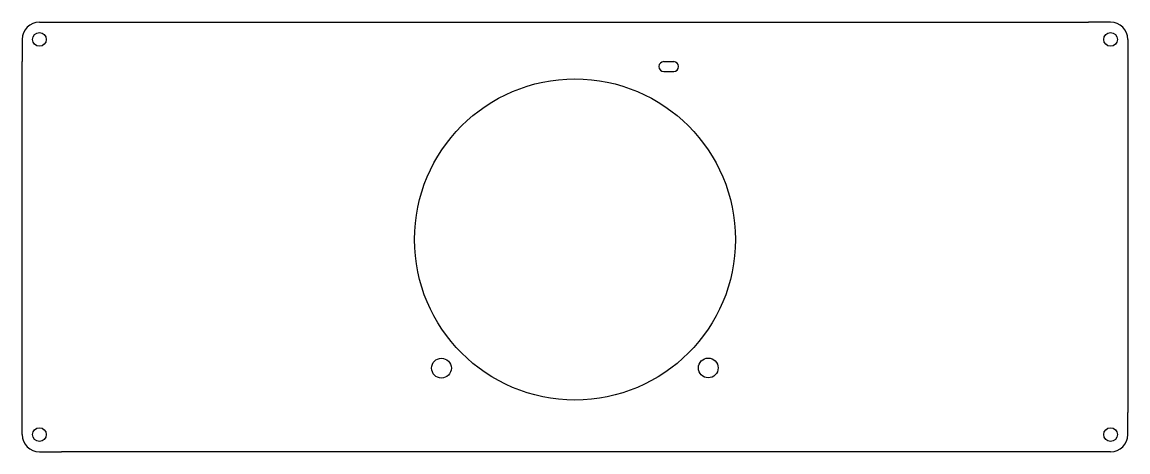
# Model space of a CAD drawing. Header units: millimetres. Extents: x -52 to 172, y -87 to 0.
import ezdxf

# ---------------------------------------------------------------- set-up
doc = ezdxf.new("R2010")
doc.units = ezdxf.units.MM
doc.layers.get('0').update_dxf_attribs({"lineweight": 25, "true_color": 0xffffff})

msp = doc.modelspace()

# ---------------------------------------------------------------- linework, layer by layer
for p, q in [((-48.5, 0), (-44, 0)), ((-44, 0), (164, 0)), ((168.5, 0), (164, 0)), ((-52, -3.5), (-52, -8)), ((172, -3.5), (172, -8)), ((-52, -79), (-52, -8)), ((78, -8), (80, -8)), ((172, -8), (172, -79)), ((78, -10), (80, -10)), ((-52, -83.5), (-52, -79)), ((172, -83.5), (172, -79)), ((-48.5, -87), (-44, -87)), ((164, -87), (-44, -87)), ((168.5, -87), (164, -87))]:
    msp.add_line(p, q)
for centre, radius in [((-48.5, -3.5), 1.4), ((168.5, -3.5), 1.4), ((60, -44), 32.5), ((32.95, -70.05), 2), ((87, -70), 2), ((-48.5, -83.5), 1.4), ((168.5, -83.5), 1.4)]:
    msp.add_circle(centre, radius)
for centre, radius, start, end in [((-48.5, -3.5), 3.5, 90, 180), ((168.5, -3.5), 3.5, 0, 90), ((78, -9), 1, 90, 270), ((80, -9), 1, 270, 90), ((-48.5, -83.5), 3.5, 180, 270), ((168.5, -83.5), 3.5, 270, 0)]:
    msp.add_arc(centre, radius, start, end)

doc.saveas('drawing.dxf')
